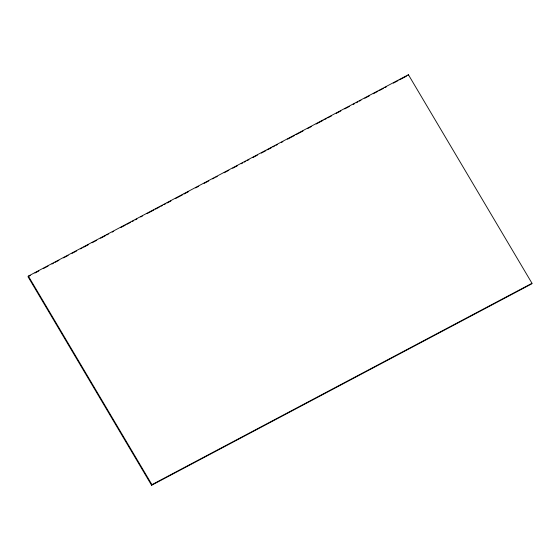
<?xml version="1.0" encoding="UTF-8"?>
<svg xmlns="http://www.w3.org/2000/svg" width="560" height="560" viewBox="0 0 560 560"><rect width="100%" height="100%" fill="white"/><g stroke="black" fill="none" stroke-linecap="round" stroke-linejoin="round"><path stroke-width="0.84" d="M28.35 276.094L28 276.717L151.592 485.282L531.65 283.906L532 283.283L408.408 74.718L28.35 276.094L151.935 484.659L151.592 485.282M408.065 75.341L408.408 74.718M28.77 276.304L30.317 275.492M34.951 273.035L38.815 270.984M43.449 268.534L48.083 266.077M51.947 264.026L53.494 263.207M55.034 262.388L58.898 260.344M63.532 257.887L68.166 255.43M72.03 253.386L76.664 250.929M80.528 248.885L82.075 248.066M83.622 247.247L88.256 244.79M92.113 242.746L96.754 240.289M100.611 238.245L105.245 235.788M106.792 234.969L108.339 234.15M112.203 232.106L113.743 231.287M120.701 227.598L125.335 225.148M126.875 224.329L130.739 222.278M132.286 221.459L133.833 220.64M135.373 219.821L136.92 219.002M140.784 216.958L142.331 216.139M146.965 213.682L153.916 210M155.463 209.181L159.32 207.137M160.867 206.318L162.414 205.499M163.954 204.68L165.501 203.861M167.048 203.042L170.912 200.998M175.546 198.541L182.497 194.859M184.044 194.04L188.678 191.583M195.629 187.901L198.716 186.263M204.127 183.393L208.761 180.943M212.625 178.892L214.172 178.073M215.712 177.254L217.259 176.435M224.21 172.753L228.844 170.296M232.708 168.252L237.342 165.795M241.206 163.751L242.753 162.932M244.293 162.113L245.84 161.294M247.387 160.475L248.934 159.656M252.791 157.612L257.425 155.155M261.289 153.111L265.923 150.654M267.47 149.835L271.334 147.784M272.881 146.972L274.421 146.153M275.968 145.334L277.515 144.515M281.372 142.464L282.919 141.645M287.553 139.195L294.504 135.506M296.051 134.687L303.002 131.005M307.636 128.548L311.5 126.504M316.134 124.047L323.092 120.365M324.632 119.546L326.179 118.727M327.726 117.908L331.583 115.864M336.224 113.407L340.858 110.95M344.722 108.906L349.356 106.449M353.213 104.405L354.76 103.586M356.307 102.767L357.854 101.948M359.394 101.129L360.941 100.31M364.805 98.259L369.439 95.809M373.303 93.758L377.937 91.301M379.477 90.482L383.341 88.438M384.888 87.619L386.435 86.8M393.386 83.118L398.02 80.661M399.567 79.842L406.518 76.16M151.935 484.659L532 283.283"/></g></svg>
